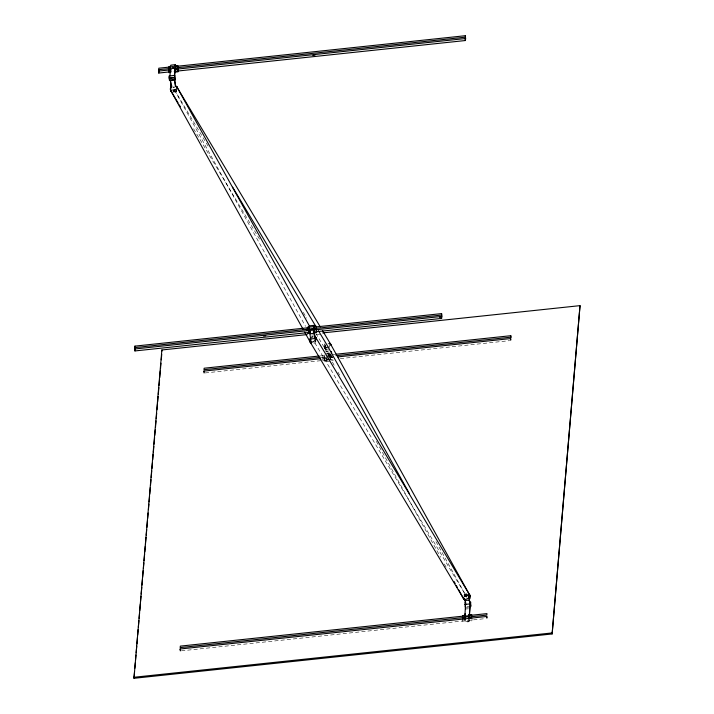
<?xml version="1.0" encoding="UTF-8"?>
<svg xmlns="http://www.w3.org/2000/svg" width="714" height="714" viewBox="0 0 714 714"><rect width="100%" height="100%" fill="white"/><g stroke="black" fill="none" stroke-linecap="round" stroke-linejoin="round"><path stroke-width="0.54" stroke-dasharray="3.57 2.68" d="M173.002 91.41L176.135 91.071L176.233 89.964L173.1 90.294M173.547 91.963L176.394 91.66L176.572 89.562L171.833 90.062M173.52 91.597L176.536 91.276L176.67 89.669L172.654 90.098M324.468 361.106L324.29 354.885L324.468 361.106L330.412 360.481M325.236 349.003L324.763 343.38L325.37 349.369L329.163 348.967M325.37 349.369L324.906 342.997M330.644 361.034L326.744 361.445L326.396 356.456M326.896 359.722L330.796 359.303L330.359 354.144L326.735 354.528M330.752 356.768L331.073 352.993M331.323 356.206L331.225 357.321L330.725 354.055M467.599 594.476L464.466 594.807L464.368 595.922L468.545 595.476M469.285 619.993L469.134 621.724L465.233 622.144M472.15 617.646L471.874 620.859L465.93 621.483M171.922 66.215L173.904 66.009M172.02 66.821L174.252 66.572M172.163 67.687L173.975 67.491M172.038 68L173.993 67.794M171.913 68.285L174.127 68.053M172.342 68.821L174.555 68.58M172.904 87.697L174.796 87.492M311.759 335.107L315.088 334.75M316.195 334.634L320.631 334.161M311.438 336.919L313.33 336.713M313.357 337.088L311.349 337.303A3.579 3.186 -29 0 1 312.607 336.758M313.794 343.086L315.695 342.89M325.548 347.263L328.395 346.959M325.37 347.397L328.386 347.084M325.718 351.27L328.502 350.967M326.352 351.707L328.137 351.52M326.476 353.144L329.261 352.85M326.619 353.466L329.297 353.189M327.958 353.582L329.814 353.385M328.253 354.465L330.234 354.251M320.363 355.902L324.799 355.429M325.905 355.313L334.759 354.376M328.708 355.197L330.484 355.01M328.717 355.456L331.501 355.161M328.404 355.938L330.216 355.75M327.378 356.348L330.305 356.036M321.345 357.268L327.985 356.563M329.1 356.438L335.741 355.742M321.782 357.794L328.422 357.089M328.967 356.955L331.742 356.732M330.689 357.268L333.661 356.946M324.013 358.098L325.995 357.884M329.957 357.464L332.929 357.152M322.38 358.535L329.02 357.83M330.127 357.714L332.34 357.473M321.648 359.276L329.404 358.455M205.257 372.931L321.487 360.606M322.594 360.49L329.243 359.785M330.35 359.669L332.563 359.428M340.31 358.606L509.689 340.649M331.403 360.374L333.384 360.159M467.054 593.914L464.207 594.218L464.689 597.422M467.072 594.289L464.064 594.601L464.368 596.618M463.93 596.208L468.946 595.681M464.029 596.315L468.768 595.815M467.09 606.784L468.946 606.588M466.438 607.873L468.527 607.65M466.34 608.988L468.438 608.765M181.436 650.829L485.868 618.556M208.077 146.093L173.788 88.732L305.53 326.316M193.565 128.788L260.423 240.654M303.28 312.366L306.708 318.105M315.856 333.402L324.424 347.745M314.803 342.818L466.813 597.154L434.951 539.704M324.504 347.861L328.824 355.652M329.359 356.625L334.223 365.389M337.999 372.199L339.623 375.127M376.332 441.341L440.583 557.215M444.367 564.024L446.527 567.925M464.466 594.807L464.787 596.984M462.502 618.788L462.958 621.805M329.243 344.255L329.743 347.522M330.359 354.144L330.716 359.008L327.092 359.401L326.593 356.134M330.154 357.768L330.484 359.945M325.486 345.763L326.316 351.208M325.066 344.692L326.057 351.226M326.253 358.178L326.744 361.445M176.233 89.268L176.536 91.276M176.072 89.527L176.394 91.66M175.805 88.893L176.135 91.071M464.903 596.538A3.579 1.624 -30.9 0 1 468.429 594.869M175.698 89.348A3.579 1.624 -30.9 0 1 173.341 90.732M173.002 87.313A3.579 1.624 -30.9 0 1 174.243 86.724M325.887 348.218A3.579 1.624 -30.9 0 1 325.602 345.308M327.958 343.925A3.579 1.624 -30.9 0 1 329.127 343.639M464.029 595.44A3.579 3.186 -29 0 1 466.322 593.959M326.628 349.173A3.579 3.186 -29 0 1 324.727 344.219M176.572 90.446A3.579 3.186 -29 0 1 172.913 91.972"/><path stroke-width="1.07" d="M134.946 346.12L135.116 349.61L134.946 346.12L308.743 327.69M158.936 71.703L158.758 68.214L170.932 66.92M169.129 72.757L168.95 66.536L170.932 66.322M169.093 77.951L169.263 75.979L174.841 75.381L175.046 79.87L169.477 80.468L169.093 77.951L174.671 77.362L175.046 79.87M169.914 76.184L170.86 65.153L175.323 64.679L174.546 78.576M170.655 72.426L171.03 68.017M170.905 87.786L171.048 86.18M171.003 87.893L171.19 85.796M174.377 75.711L175.323 64.679M175.457 70.954L175.314 72.685L174.814 69.419M175.082 72.132L178.054 71.811L177.875 65.59L174.894 65.902M322.701 332.92L580.027 305.637L552.127 633.961L133.973 678.3L161.873 349.976L307.172 334.571M133.973 678.3L134.544 671.642M134.83 668.313L135.303 662.77M135.49 660.548L135.972 654.997M136.16 652.783L136.731 646.125M136.918 643.903L137.49 637.245M137.686 635.032L138.159 629.48M138.346 627.258L138.918 620.6M139.105 618.386L139.587 612.835M139.774 610.622L140.346 603.964M140.533 601.741L141.006 596.19M141.202 593.977L141.774 587.319M141.961 585.096L142.434 579.554M142.621 577.331L143.193 570.673M143.389 568.451L143.862 562.909M144.049 560.686L144.621 554.028M144.817 551.815L145.29 546.264M145.477 544.041L146.049 537.383M146.236 535.17L146.718 529.618M146.905 527.405L147.477 520.747M147.664 518.525L148.137 512.973M148.423 509.644L148.905 504.102M149.092 501.88L149.565 496.337M149.753 494.115L150.324 487.457M150.52 485.234L150.993 479.692M151.181 477.47L151.752 470.812M151.948 468.598L152.421 463.047M152.707 459.718L153.18 454.166M153.367 451.953L153.849 446.402M154.037 444.188L154.608 437.53M154.795 435.308L155.268 429.757M155.465 427.543L156.036 420.885M156.223 418.663L156.696 413.12M156.982 409.791L157.455 404.24M157.651 402.018L158.124 396.475M158.312 394.253L158.883 387.595M159.079 385.382L159.552 379.83M159.74 377.608L160.311 370.95M160.498 368.736L160.98 363.185M161.266 359.856L161.739 354.314M314.517 329.118L314.142 326.61L308.564 327.199L308.778 331.689L310.635 331.492M309.189 327.735L309.349 325.852L313.812 325.379L314.08 327.137M310.046 332.064L309.903 333.795L313.803 333.376L313.946 331.644M310.813 343.032L310.956 341.426M313.651 327.262L313.812 325.379M314.347 331.1L314.142 326.61M315.534 340.489L315.365 336.874M313.571 332.822L316.543 332.51L316.364 326.28L313.384 326.593M439.556 317.328L441.77 317.096L441.591 313.607L314.285 327.101M465.403 35.7L465.582 39.19L465.403 35.7L175.358 66.456M441.77 317.096L441.591 313.607M465.225 606.98L465.019 602.491M464.787 617.931L465.555 604.035M465.162 613.522L465.073 621.055M465.537 609.104L465.724 606.9M469.589 597.984L469.41 600.09L464.671 600.59L464.35 598.457M468.705 616.441L468.848 614.834M468.973 620.636L468.795 616.726L464.885 617.146M470.285 605.32L469.241 617.458L469.919 604.669M470.428 603.874L470.597 601.902L470.803 606.391L470.428 603.874L464.85 604.463M335.866 354.251L510.778 335.705L510.653 337.195L336.847 355.617M552.127 633.961L580.027 305.637M170.735 69.793L158.553 71.088L158.579 72.123L158.776 73.042L170.949 71.748M308.546 330.555L134.741 348.985L134.767 350.03L134.955 350.94L309.867 332.394M134.955 350.94L134.741 348.985M320.167 358.767L203.927 371.093L204.106 372.994M468.643 618.458L180.115 648.99L180.294 650.9M175.162 69.32L465.207 38.565L465.421 40.528L174.27 71.4M465.421 40.528L465.242 38.618M314.08 329.966L441.386 316.472L441.609 318.426L313.187 332.046M441.609 318.426L441.386 316.472M337.883 356.893L510.572 338.579L510.697 340.292M469.053 618.36L486.761 616.477L486.886 618.19M158.633 69.695L170.807 68.41M175.233 67.937L465.278 37.182M168.674 69.749L170.655 69.535M175.617 69.008L177.599 68.803M312.812 55.389L315.026 55.156M174.457 79.682L169.994 80.155L169.727 78.397L174.189 77.924L175.474 86.715M309.421 327.012L307.439 327.226L307.163 330.439L309.144 330.225M134.812 347.602L313.973 328.583M314.151 328.583L441.466 315.088M314.106 329.698L316.088 329.493M263.537 335.991L265.751 335.758M307.618 333.456L310.59 333.135M315.231 338.481L310.206 339.007L310.956 343.389M319.256 356.018L204.133 368.228L203.999 369.709L320.238 357.384M464.76 615.361L462.779 615.575L462.502 618.788L465.474 618.467M468.723 614.941L471.695 614.629L471.418 617.842L468.446 618.154M464.823 615.959L180.312 646.125L180.187 647.607L464.698 617.44M469.25 615.486L486.966 613.612L486.832 615.093L469.125 616.967M464.519 616.173L468.973 615.7M133.821 677.291L551.976 632.952M510.572 338.579L510.769 339.489M158.553 71.088L158.776 73.042M486.761 616.477L486.957 617.396M203.927 371.093L204.124 372.012M180.115 648.99L180.312 649.91M176.867 86.912L320.3 326.905M322.585 330.725L330.591 344.112M232.648 187.211L316.079 326.807M318.364 330.627L327.512 345.924L409.577 493.936M170.708 90.544L178.134 102.977M179.276 104.887L180.419 106.797M316.168 338.141L469.892 595.333M310.01 341.765L463.725 598.966M330.511 343.996L469.812 595.217M454.086 581.553L455.166 583.499M456.246 585.453L457.326 587.399M458.406 589.345L463.805 599.082M176.795 86.796L309.617 326.334M314.481 335.098L316.097 338.017M170.78 90.66L303.066 329.225M304.682 332.144L310.081 341.881M510.778 335.705L511.081 337.722M470.115 602.464L470.374 604.222M468.946 595.681L469.553 599.698M468.768 595.815L469.964 603.071M469.205 599.831L469.866 604.187M468.795 616.726L469.125 618.904M465.448 601.34L465.778 603.517M464.859 599.189L465.68 604.633M464.234 598.216L464.537 600.233M331.421 351.511L331.671 353.189M315.82 339.891L315.231 336.517L315.534 341.819M314.214 332.474L314.874 336.829M313.758 330.903L313.491 329.145L309.028 329.618L309.296 331.376M313.794 331.412L314.945 339.034M313.803 333.376L313.312 330.109L309.403 330.528L310.929 340.56M308.564 327.199L308.814 328.877M174.582 79.075L175.573 85.609M170.566 80.602L171.556 87.135M170.307 80.628L171.298 87.162M169.263 75.979L169.513 77.647M161.873 349.976L162.024 350.985M315.633 337.731A3.579 1.624 -30.9 0 1 315.311 340.275A3.579 1.624 -30.9 0 1 311.125 342.256A3.579 1.624 -30.9 0 1 310.358 340.23M468.429 594.869A3.579 1.624 -30.9 0 1 469.732 596.574A3.579 1.624 -30.9 0 1 465.947 599.287A3.579 1.624 -30.9 0 1 463.663 598.287M176.331 86.51A3.579 1.624 -30.9 0 1 176.528 88.447M171.244 90.946A3.579 1.624 -30.9 0 1 171.057 89.009M329.127 343.639A3.579 1.624 -30.9 0 1 330.653 344.8M468.911 594.351A3.579 3.186 -29 0 1 469.589 598.867M464.707 599.947A3.579 3.186 -29 0 1 463.35 597.921M329.609 343.131A3.579 3.186 -29 0 1 330.966 345.157M171.69 91.526A3.579 3.186 -29 0 1 172.02 86.073M175.894 85.93A3.579 3.186 -29 0 1 177.242 87.956M310.992 342.756A3.579 3.186 -29 0 1 310.304 338.24M315.195 337.151A3.579 3.186 -29 0 1 316.543 339.186"/></g></svg>
